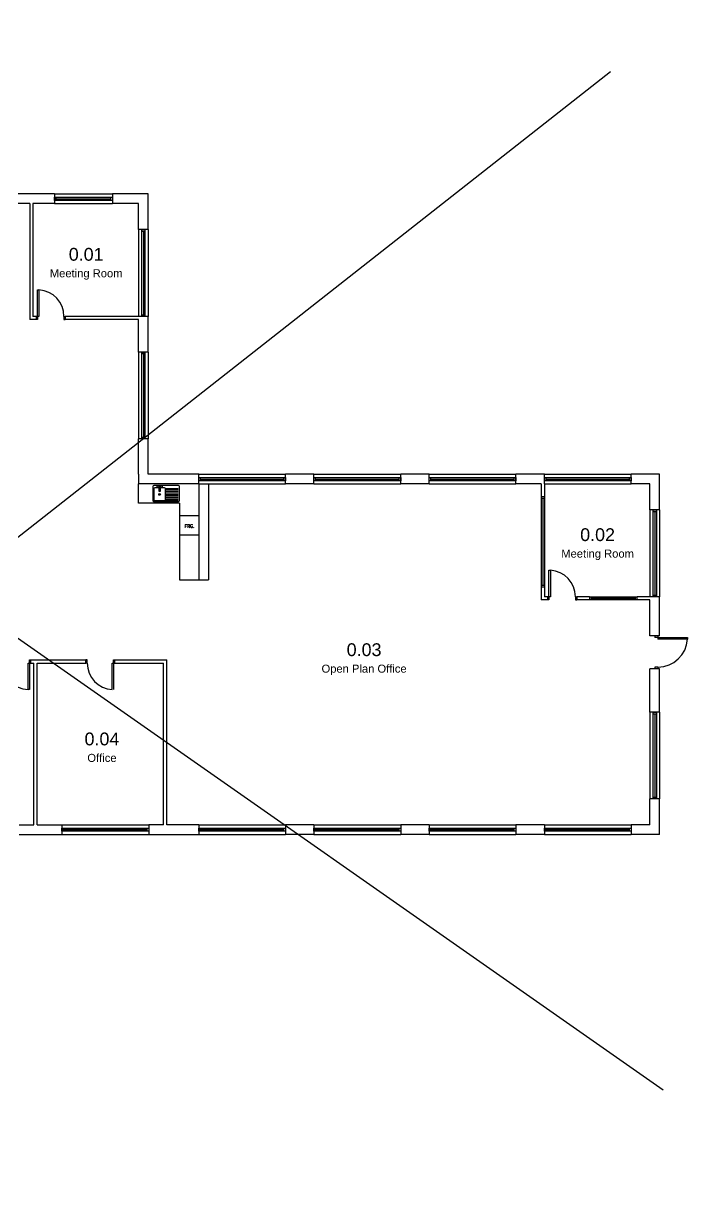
# Model space of a CAD drawing. Header units: millimetres. Extents: x 79795 to 317870, y -36033 to 97293.
# Drawn here: x 107415 to 128160, y 3274 to 40048 of the extents above; entities that cross this region are included whole.
import ezdxf

# ---------------------------------------------------------------- set-up
doc = ezdxf.new("R2010")
doc.units = ezdxf.units.MM
doc.header["$MEASUREMENT"] = 0
doc.layers.get('0').update_dxf_attribs({"linetype": 'CONTINUOUS'})
for name, color, linetype in [('4THFL', 7, 'CONTINUOUS'), ('BENCH', 8, 'CONTINUOUS'), ('DOORS', 4, 'CONTINUOUS'), ('ROOM_NAMES', 7, 'CONTINUOUS')]:
    doc.layers.add(name, color=color, linetype=linetype)
doc.styles.get("Standard").update_dxf_attribs({"font": 'simplex'})

# ---------------------------------------------------------------- blocks, each defined once
blk = doc.blocks.new('A1063DB')
at = {"color": 0}
for p, q in [((0, 386), (0, -386)), ((470, 416), (30, 416)), ((91, -26), (91, 377)), ((455, -26), (455, 377)), ((500, -386), (500, 386)), ((75, -51), (75, -192)), ((75, -220), (75, -361)), ((445, -26), (100, -26)), ((470, -361), (470, -51)), ((30, -416), (470, -416)), ((100, -386), (445, -386))]:
    blk.add_line(p, q, dxfattribs=at)
at = {"color": 0, "linetype": 'ByBlock'}
for p, q in [((124, -26), (124, 377)), ((174, -26), (174, 377)), ((224, -26), (224, 377)), ((274, -26), (274, 377)), ((324, -26), (324, 377)), ((374, -26), (374, 377)), ((424, -26), (424, 377)), ((18, -119), (18, -299)), ((55, -119), (18, -119)), ((18, -299), (55, -299)), ((18, -299), (55, -299)), ((24, -192), (180, -192)), ((24, -220), (24, -192)), ((180, -220), (24, -220)), ((55, -192), (55, -119)), ((55, -299), (55, -220))]:
    blk.add_line(p, q, dxfattribs=at)
blk.add_circle((278, -209), 26.3, dxfattribs=at)
at = {"color": 0}
for centre, radius, start, end in [((30, 386), 30, 90, 180), ((470, 386), 30, 0, 90), ((100, -51), 25, 90, 180), ((100, -361), 25, 180, 270), ((445, -51), 25, 0, 90), ((445, -361), 25, 270, 0), ((30, -386), 30, 180, 270), ((470, -386), 30, 270, 0)]:
    blk.add_arc(centre, radius, start, end, dxfattribs=at)
at = {"color": 0, "linetype": 'ByBlock'}
blk.add_arc((177, -206), 14.2, 280.3889, 79.6111, dxfattribs=at)

msp = doc.modelspace()

# ---------------------------------------------------------------- linework, layer by layer
at = {"layer": '4THFL', "color": 1}
for p, q in [((79795, 40048), (127404, 6726)), ((80846, 3274), (125752, 38547))]:
    msp.add_line(p, q, dxfattribs=at)
at = {"layer": '4THFL'}
for p, q in [((108385, 34724), (107037, 34724)), ((108385, 34724), (110195, 34724)), ((108385, 34724), (108385, 34421)), ((108435, 34522), (108435, 34622)), ((108435, 34572), (110145, 34572)), ((110145, 34522), (110145, 34622)), ((111310, 34724), (110195, 34724)), ((110195, 34724), (110195, 34421)), ((111310, 33609), (111310, 34724)), ((107610, 34421), (107037, 34421)), ((107610, 34421), (107610, 30799)), ((107710, 34421), (107710, 30899)), ((108385, 34421), (107710, 34421)), ((108385, 34421), (110195, 34421)), ((111007, 34421), (110195, 34421)), ((111007, 33609), (111007, 34421)), ((111310, 33609), (111007, 33609)), ((111007, 33609), (111007, 30899)), ((111109, 33559), (111209, 33559)), ((111159, 33559), (111159, 30949)), ((111310, 33609), (111310, 30899)), ((107810, 30899), (107710, 30899)), ((107810, 30899), (107810, 30799)), ((111007, 30899), (108720, 30899)), ((108720, 30899), (108720, 30799)), ((111310, 30899), (111007, 30899)), ((111109, 30949), (111209, 30949)), ((111310, 29784), (111310, 30899)), ((107810, 30799), (107610, 30799)), ((111007, 30799), (108720, 30799)), ((111007, 29784), (111007, 30799)), ((111007, 29784), (111007, 27074)), ((111310, 29784), (111007, 29784)), ((111109, 29734), (111209, 29734)), ((111159, 29734), (111159, 27124)), ((111310, 29784), (111310, 27074)), ((111310, 27074), (111007, 27074)), ((111007, 25964), (111007, 27074)), ((111109, 27124), (111209, 27124)), ((111310, 25964), (111310, 27074)), ((111007, 25964), (111007, 25764)), ((111007, 25764), (111007, 25661)), ((112890, 25964), (111310, 25964)), ((112890, 25964), (115600, 25964)), ((112890, 25661), (112890, 25964)), ((112940, 25762), (112940, 25862)), ((112940, 25812), (115550, 25812)), ((115550, 25762), (115550, 25862)), ((116490, 25964), (115600, 25964)), ((115600, 25661), (115600, 25964)), ((116490, 25964), (119200, 25964)), ((116490, 25661), (116490, 25964)), ((116540, 25762), (116540, 25862)), ((116540, 25812), (119150, 25812)), ((119150, 25762), (119150, 25862)), ((120090, 25964), (119200, 25964)), ((119200, 25661), (119200, 25964)), ((120090, 25964), (122800, 25964)), ((120090, 25661), (120090, 25964)), ((120140, 25762), (120140, 25862)), ((120140, 25812), (122750, 25812)), ((122750, 25762), (122750, 25862)), ((123690, 25964), (122800, 25964)), ((122800, 25661), (122800, 25964)), ((123690, 25964), (126400, 25964)), ((123690, 25661), (123690, 25964)), ((123740, 25762), (123740, 25862)), ((123740, 25812), (126350, 25812)), ((126350, 25762), (126350, 25862)), ((127290, 25964), (126400, 25964)), ((126400, 25661), (126400, 25964)), ((127290, 24849), (127290, 25964)), ((112890, 25661), (111007, 25661)), ((112890, 25661), (115600, 25661)), ((116490, 25661), (115600, 25661)), ((116490, 25661), (115600, 25661)), ((116490, 25661), (119200, 25661)), ((120090, 25661), (119200, 25661)), ((120090, 25661), (122800, 25661)), ((123590, 25661), (122800, 25661)), ((123590, 25661), (123590, 25261)), ((123690, 25661), (126400, 25661)), ((123690, 25661), (123690, 25261)), ((126987, 25661), (126400, 25661)), ((126987, 24849), (126987, 25661)), ((123690, 25261), (123590, 25261)), ((123590, 25261), (123590, 22439)), ((123690, 25211), (123590, 25211)), ((123640, 25211), (123640, 22489)), ((123690, 25261), (123690, 22439)), ((126987, 24849), (126987, 22139)), ((127290, 24849), (126987, 24849)), ((127089, 24799), (127189, 24799)), ((127139, 24799), (127139, 22189)), ((127290, 24849), (127290, 22139)), ((123690, 22489), (123590, 22489)), ((123590, 22439), (123590, 22039)), ((123690, 22439), (123590, 22439)), ((123690, 22439), (123690, 22139)), ((123790, 22139), (123690, 22139)), ((123790, 22139), (123790, 22039)), ((125100, 22139), (124700, 22139)), ((124700, 22139), (124700, 22039)), ((125100, 22139), (125100, 22039)), ((125100, 22139), (126587, 22139)), ((125150, 22139), (125150, 22039)), ((125150, 22089), (126537, 22089)), ((126537, 22039), (126537, 22139)), ((126987, 22139), (126587, 22139)), ((126587, 22039), (126587, 22139)), ((127290, 22139), (126987, 22139)), ((127089, 22189), (127189, 22189)), ((127290, 20911), (127290, 22139)), ((123790, 22039), (123590, 22039)), ((125100, 22039), (124700, 22039)), ((126587, 22039), (125100, 22039)), ((126987, 22039), (126587, 22039)), ((126987, 20911), (126987, 22039)), ((127290, 20911), (126987, 20911)), ((107642, 20161), (109362, 20161)), ((107642, 20061), (107642, 20161)), ((107642, 20061), (107742, 20061)), ((107742, 15011), (107742, 20061)), ((107842, 15011), (107842, 20061)), ((107842, 20061), (109362, 20061)), ((109362, 20061), (109362, 20161)), ((110272, 20161), (111892, 20161)), ((110272, 20061), (110272, 20161)), ((110272, 20061), (111792, 20061)), ((111792, 15011), (111792, 20061)), ((111892, 15011), (111892, 20161)), ((126987, 18534), (126987, 19889)), ((127290, 19889), (126987, 19889)), ((127290, 18534), (127290, 19889)), ((126987, 18534), (126987, 15824)), ((127290, 18534), (126987, 18534)), ((127089, 18484), (127189, 18484)), ((127139, 18484), (127139, 15874)), ((127290, 18534), (127290, 15824)), ((127290, 15824), (126987, 15824)), ((126987, 15011), (126987, 15824)), ((127089, 15874), (127189, 15874)), ((127290, 14709), (127290, 15824)), ((107275, 15011), (107742, 15011)), ((107842, 15011), (108615, 15011)), ((108615, 15011), (111325, 15011)), ((108615, 15011), (108615, 14709)), ((108665, 14810), (108665, 14910)), ((108665, 14860), (111275, 14860)), ((111275, 14810), (111275, 14910)), ((111792, 15011), (111325, 15011)), ((111325, 15011), (111325, 14709)), ((112890, 15011), (111892, 15011)), ((112890, 15011), (115600, 15011)), ((112890, 15011), (112890, 14709)), ((112940, 14810), (112940, 14910)), ((112940, 14860), (115550, 14860)), ((115550, 14810), (115550, 14910)), ((116490, 15011), (115600, 15011)), ((116490, 15011), (115600, 15011)), ((115600, 15011), (115600, 14709)), ((116490, 15011), (119200, 15011)), ((116490, 15011), (116490, 14709)), ((116540, 14810), (116540, 14910)), ((116540, 14860), (119150, 14860)), ((119150, 14810), (119150, 14910)), ((120090, 15011), (119200, 15011)), ((119200, 15011), (119200, 14709)), ((120090, 15011), (122800, 15011)), ((120090, 15011), (120090, 14709)), ((120140, 14810), (120140, 14910)), ((120140, 14860), (122750, 14860)), ((122750, 14810), (122750, 14910)), ((123690, 15011), (122800, 15011)), ((122800, 15011), (122800, 14709)), ((123690, 15011), (126400, 15011)), ((123690, 15011), (123690, 14709)), ((123740, 14810), (123740, 14910)), ((123740, 14860), (126350, 14860)), ((126350, 14810), (126350, 14910)), ((126400, 15011), (126400, 14709)), ((126987, 15011), (126400, 15011)), ((107275, 14709), (108615, 14709)), ((108615, 14709), (111325, 14709)), ((111325, 14709), (112890, 14709)), ((112890, 14709), (115600, 14709)), ((116490, 14709), (115600, 14709)), ((116490, 14709), (119200, 14709)), ((120090, 14709), (119200, 14709)), ((120090, 14709), (122800, 14709)), ((123690, 14709), (122800, 14709)), ((123690, 14709), (126400, 14709)), ((127290, 14709), (126400, 14709))]:
    msp.add_line(p, q, dxfattribs=at)
for points in [[(108385, 34622), (110195, 34622), (110195, 34522), (108385, 34522)], [(111209, 33609), (111209, 30899), (111109, 30899), (111109, 33609)], [(111209, 29784), (111209, 27074), (111109, 27074), (111109, 29784)], [(112890, 25862), (115600, 25862), (115600, 25762), (112890, 25762)], [(116490, 25862), (119200, 25862), (119200, 25762), (116490, 25762)], [(120090, 25862), (122800, 25862), (122800, 25762), (120090, 25762)], [(123690, 25862), (126400, 25862), (126400, 25762), (123690, 25762)], [(127189, 24849), (127189, 22139), (127089, 22139), (127089, 24849)], [(127189, 18534), (127189, 15824), (127089, 15824), (127089, 18534)], [(108615, 14910), (111325, 14910), (111325, 14810), (108615, 14810)], [(112890, 14910), (115600, 14910), (115600, 14810), (112890, 14810)], [(116490, 14910), (119200, 14910), (119200, 14810), (116490, 14810)], [(120090, 14910), (122800, 14910), (122800, 14810), (120090, 14810)], [(123690, 14910), (126400, 14910), (126400, 14810), (123690, 14810)]]:
    msp.add_lwpolyline(points, close=True, dxfattribs=at)
at = {"layer": 'BENCH'}
for p, q in [((111007, 25061), (111007, 25661)), ((112890, 25661), (112890, 22661)), ((113190, 25661), (113190, 22661)), ((112290, 25061), (111007, 25061)), ((112290, 25061), (112290, 22661)), ((112890, 24661), (112290, 24661)), ((112890, 24061), (112290, 24061)), ((112290, 22661), (112890, 22661)), ((112890, 22661), (113190, 22661))]:
    msp.add_line(p, q, dxfattribs=at)
at = {"layer": 'DOORS', "ltscale": 0.95}
for p, q in [((107852, 30899), (107852, 31725)), ((107852, 31725), (107897, 31725)), ((107897, 31725), (107897, 30899)), ((107852, 30899), (107810, 30899)), ((107897, 30899), (107852, 30899)), ((107852, 30899), (107852, 30799)), ((108678, 30899), (108678, 30799)), ((108678, 30899), (108720, 30899)), ((107852, 30799), (107810, 30799)), ((108678, 30799), (108720, 30799)), ((123832, 22139), (123832, 22965)), ((123832, 22965), (123877, 22965)), ((123877, 22965), (123877, 22139)), ((123832, 22139), (123790, 22139)), ((123832, 22139), (123832, 22039)), ((123877, 22139), (123832, 22139)), ((124658, 22139), (124700, 22139)), ((124658, 22139), (124658, 22039)), ((123832, 22039), (123790, 22039)), ((124658, 22039), (124700, 22039)), ((127137, 20911), (127137, 20861)), ((127237, 20861), (127137, 20861)), ((127237, 20911), (127237, 20861)), ((127237, 20861), (128160, 20861)), ((127237, 20861), (127237, 20816)), ((128160, 20816), (127237, 20816)), ((128160, 20861), (128160, 20816)), ((107555, 19235), (107555, 20061)), ((107555, 20061), (107600, 20061)), ((107600, 20161), (107642, 20161)), ((107600, 20061), (107600, 20161)), ((107600, 20061), (107600, 19235)), ((107600, 20061), (107642, 20061)), ((109404, 20161), (109362, 20161)), ((109404, 20061), (109362, 20061)), ((109404, 20061), (109404, 20161)), ((110185, 19235), (110185, 20061)), ((110185, 20061), (110230, 20061)), ((110230, 20161), (110272, 20161)), ((110230, 20061), (110230, 20161)), ((110230, 20061), (110230, 19235)), ((110230, 20061), (110272, 20061)), ((127137, 19939), (127137, 19889)), ((127237, 19939), (127137, 19939)), ((127237, 19939), (127237, 19889)), ((107600, 19235), (107555, 19235))]:
    msp.add_line(p, q, dxfattribs=at)
for centre, radius, start, end in [((107852, 30899), 826, 0, 86.877), ((123832, 22139), 826, 0, 86.877), ((127237, 20861), 922, 270, 357.204), ((107600, 20061), 826, 180, 266.877), ((110230, 20061), 826, 180, 266.877)]:
    msp.add_arc(centre, radius, start, end, dxfattribs=at)

# ---------------------------------------------------------------- block references
at = {"layer": 'BENCH', "color": 7, "rotation": 270.0000000000001}
msp.add_blockref('A1063DB', (111874, 25611), dxfattribs=at)

# ---------------------------------------------------------------- texts
at = {"layer": 'BENCH', "insert": (112603, 24345), "char_height": 100, "width": 462.35, "attachment_point": 5}
msp.add_mtext('FRG.', dxfattribs=at)
at = {"layer": 'ROOM_NAMES', "char_height": 250, "width": 3158.04, "attachment_point": 1}
for s, insert in [('\\pxqc;{\\fArial|b0|i0|c0|p34;\\H1.6x;0.01\\H0.625x;\\PMeeting Room}', (107793, 33037)), ('\\pxqc;{\\fArial|b0|i0|c0|p34;\\H1.6x;0.02\\H0.625x;\\PMeeting Room}', (123773, 24277)), ('\\pxqc;{\\fArial|b0|i0|c0|p34;\\H1.6x;0.03\\P\\H0.625x;Open Plan Office}', (116477, 20683)), ('\\pxqc;{\\fArial|b0|i0|c0|p34;\\H1.6x;0.04\\H0.625x;\\POffice}', (108286, 17894))]:
    msp.add_mtext(s, dxfattribs=dict(at, insert=insert))

doc.saveas('drawing.dxf')
